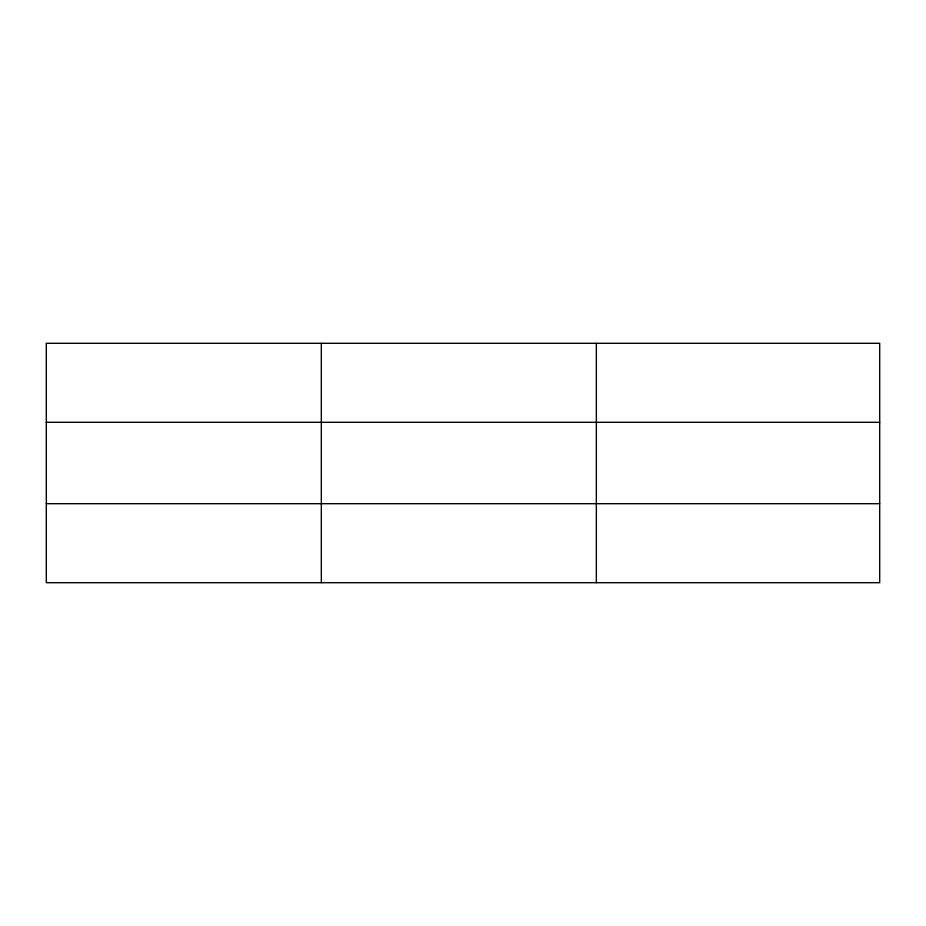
<?xml version="1.0" encoding="UTF-8"?>
<svg xmlns="http://www.w3.org/2000/svg" width="926" height="926" viewBox="0 0 926 926"><rect width="100%" height="100%" fill="white"/><g stroke="black" fill="none" stroke-linecap="round" stroke-linejoin="round"><path stroke-width="1.39" d="M321.322 343.303L321.322 582.697M596.344 343.303L596.344 582.697M879.7 422.302L879.7 343.303L46.3 343.303L46.3 582.697L879.7 582.697L879.7 422.302L46.3 422.302M46.3 503.698L879.7 503.698"/></g></svg>
